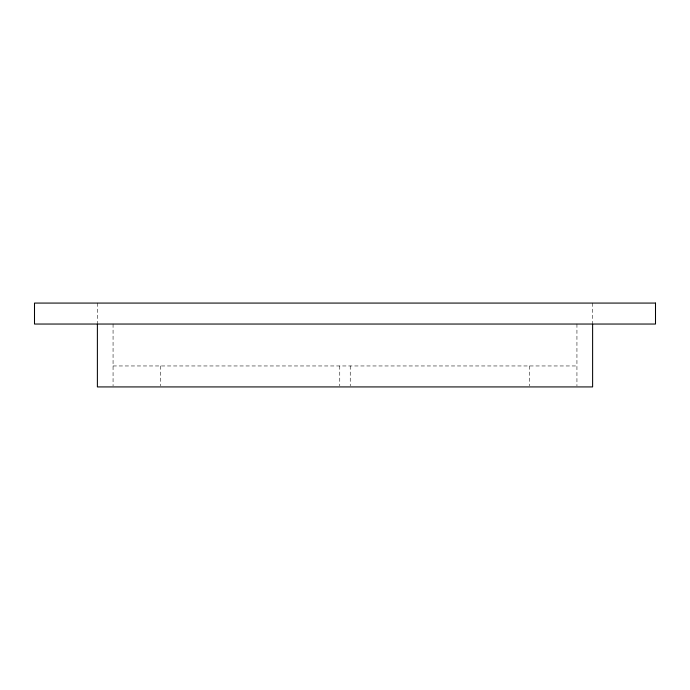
<?xml version="1.0" encoding="UTF-8"?>
<svg xmlns="http://www.w3.org/2000/svg" width="690" height="690" viewBox="0 0 690 690"><rect width="100%" height="100%" fill="white"/><g stroke="black" fill="none" stroke-linecap="round" stroke-linejoin="round"><path stroke-width="0.52" stroke-dasharray="3.45 2.59" d="M113.065 365.959L576.935 365.959M592.615 303.074L592.615 322.989M576.935 324.041L576.935 385.874M529.497 365.959L529.497 385.874M350.244 365.959L350.244 385.874M339.756 365.959L339.756 385.874M160.503 365.959L160.503 385.874M113.065 324.041L113.065 385.874M97.385 303.074L97.385 322.989"/><path stroke-width="1.03" d="M592.615 324.041L592.615 386.926L97.385 386.926L97.385 324.041M655.5 303.074L34.5 303.074L34.5 324.041L655.5 324.041L655.5 303.074"/></g></svg>
